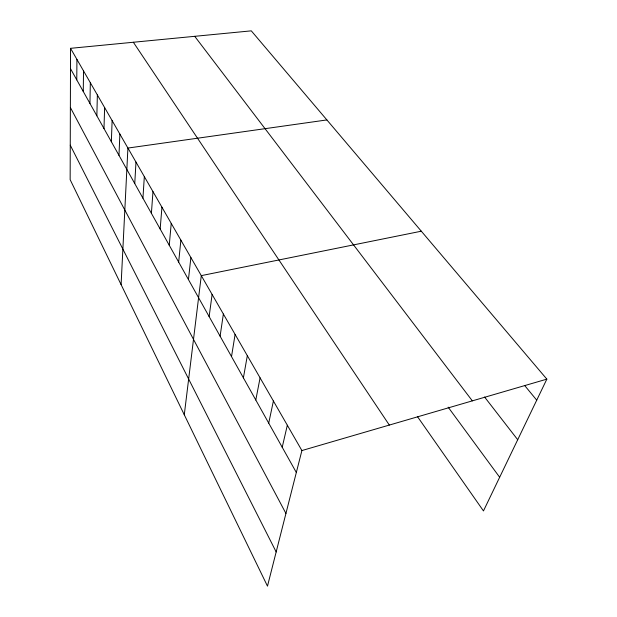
<?xml version="1.0" encoding="UTF-8"?>
<svg xmlns="http://www.w3.org/2000/svg" width="617" height="617" viewBox="0 0 617 617"><rect width="100%" height="100%" fill="white"/><g stroke="black" fill="none" stroke-linecap="round" stroke-linejoin="round"><path stroke-width="0.93" d="M70.546 48.327L70.153 179.678L267.485 586.15L301.898 450.557L70.546 48.327L251.296 30.85L546.847 379.139L483.466 510.93L417.501 416.66M76.77 79.886L76.932 59.433M83.264 91.486L83.526 70.901M89.951 103.455L90.329 82.724M96.861 115.803L97.363 94.941M103.988 128.552L104.62 107.566M111.353 141.725L112.124 120.608M118.973 155.345L119.883 134.105M121.102 284.622L127.912 148.065L326.887 119.929M134.753 183.573L135.979 162.094M142.936 198.196L144.332 176.609M151.396 213.328L152.977 191.64M160.165 229.007L161.939 207.219M169.251 245.25L171.233 223.377M178.668 262.094L180.874 240.144M188.44 279.578L190.884 257.551M184.282 414.771L201.289 275.637L421.311 231.205M209.132 316.583L212.109 294.448M220.099 336.188L223.369 314.022M231.514 356.595L235.1 334.414M243.399 377.851L247.324 355.67M255.793 400.009L260.081 377.851M268.719 423.131L273.4 401.011M282.216 447.271L287.329 425.221M301.898 450.557L546.847 379.139M524.774 385.64L536.736 400.178M484.576 397.016L517.709 439.728M194.717 36.318L472.337 400.865M448.158 407.158L499.662 477.265M133.349 42.249L389.319 425.067M70.485 68.641L296.33 472.499M70.369 107.489L285.933 513.452M70.253 145.172L276.169 551.937"/></g></svg>
